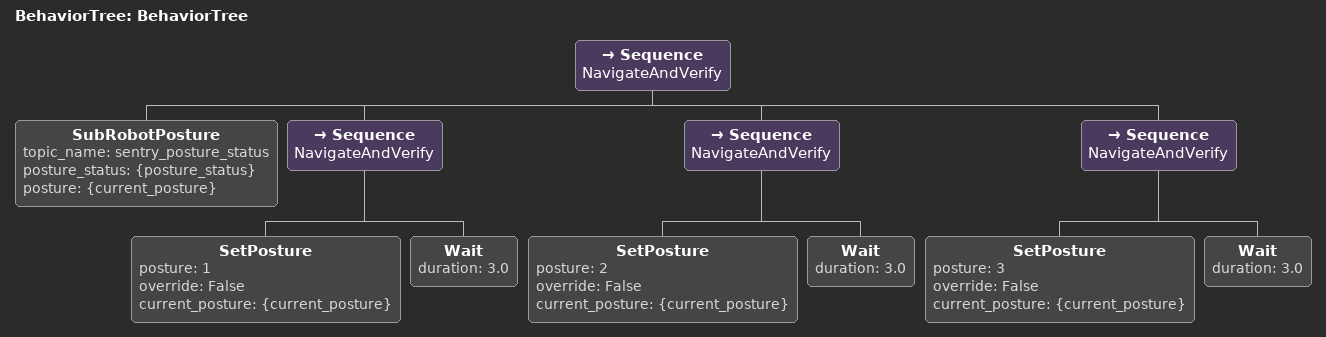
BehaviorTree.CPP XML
<?xml version="1.0" encoding="UTF-8"?>
<root BTCPP_format="4"
      main_tree_to_execute="BehaviorTree">
  <BehaviorTree ID="BehaviorTree">
    <Sequence name="NavigateAndVerify">
      <SubRobotPosture topic_name="sentry_posture_status"
                       posture_status="{posture_status}"
                       posture="{current_posture}"/>
      <Sequence name="NavigateAndVerify">
        <SetPosture posture="1"
                    override="False"
                    current_posture="{current_posture}"/>
        <Wait duration="3.0"/>
      </Sequence>
      <Sequence name="NavigateAndVerify">
        <SetPosture posture="2"
                    override="False"
                    current_posture="{current_posture}"/>
        <Wait duration="3.0"/>
      </Sequence>
      <Sequence name="NavigateAndVerify">
        <SetPosture posture="3"
                    override="False"
                    current_posture="{current_posture}"/>
        <Wait duration="3.0"/>
      </Sequence>
    </Sequence>
  </BehaviorTree>

</root>
